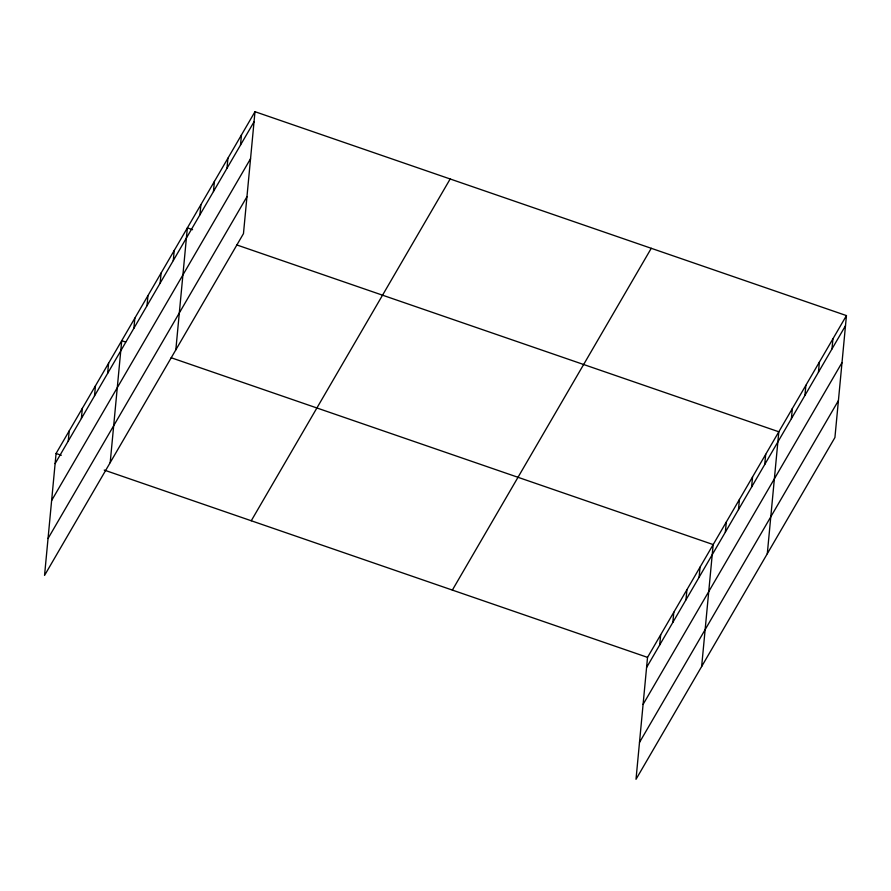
<?xml version="1.0" encoding="UTF-8"?>
<svg xmlns="http://www.w3.org/2000/svg" width="891" height="891" viewBox="0 0 891 891"><rect width="100%" height="100%" fill="white"/><g stroke="black" fill="none" stroke-linecap="round" stroke-linejoin="round"><path stroke-width="1.34" d="M254.993 111.698L56.077 453.474L44.55 575.408L243.466 233.631L254.993 111.698L846.45 315.592L834.923 437.526L636.007 779.302L647.534 657.369L846.45 315.592M68.251 441.056L69.208 430.921M81.371 418.492L82.328 408.356M94.502 395.938L95.46 385.803M107.633 373.385L108.591 363.25M110.194 462.629L121.722 340.685L125.62 342.033M133.884 328.267L134.842 318.132M147.015 305.702L147.973 295.567M160.146 283.149L161.104 273.014M173.277 260.595L174.235 250.46M175.828 349.84L187.355 227.896L192.567 229.689M199.929 214.798L200.887 204.663M213.45 191.554L214.408 181.419M226.982 168.31L227.94 158.175M240.503 145.066L241.461 134.931M659.708 644.95L660.665 634.815M672.839 622.386L673.796 612.251M685.97 599.832L686.928 589.697M699.09 577.268L700.048 567.144M701.651 666.524L713.179 544.579L171.161 357.736M725.352 532.161L726.31 522.026M738.483 509.596L739.441 499.461M751.603 487.043L752.561 476.908M764.734 464.489L765.692 454.354M767.296 553.734L778.823 431.79L236.806 244.947M791.386 418.692L792.344 408.557M804.918 395.448L805.876 385.313M818.439 372.204L819.397 362.069M831.971 348.96L832.929 338.825M55.119 463.61L254.024 121.833M51.633 500.508L250.538 158.721M48.036 538.52L246.952 196.733M251.262 520.756L450.167 178.98M452.361 590.087L651.265 248.299M646.576 667.504L845.492 325.727M643.09 704.402L842.006 362.615M639.504 742.415L838.409 400.627M56.077 453.474L61.279 455.268M104.225 470.069L647.534 657.369"/></g></svg>
